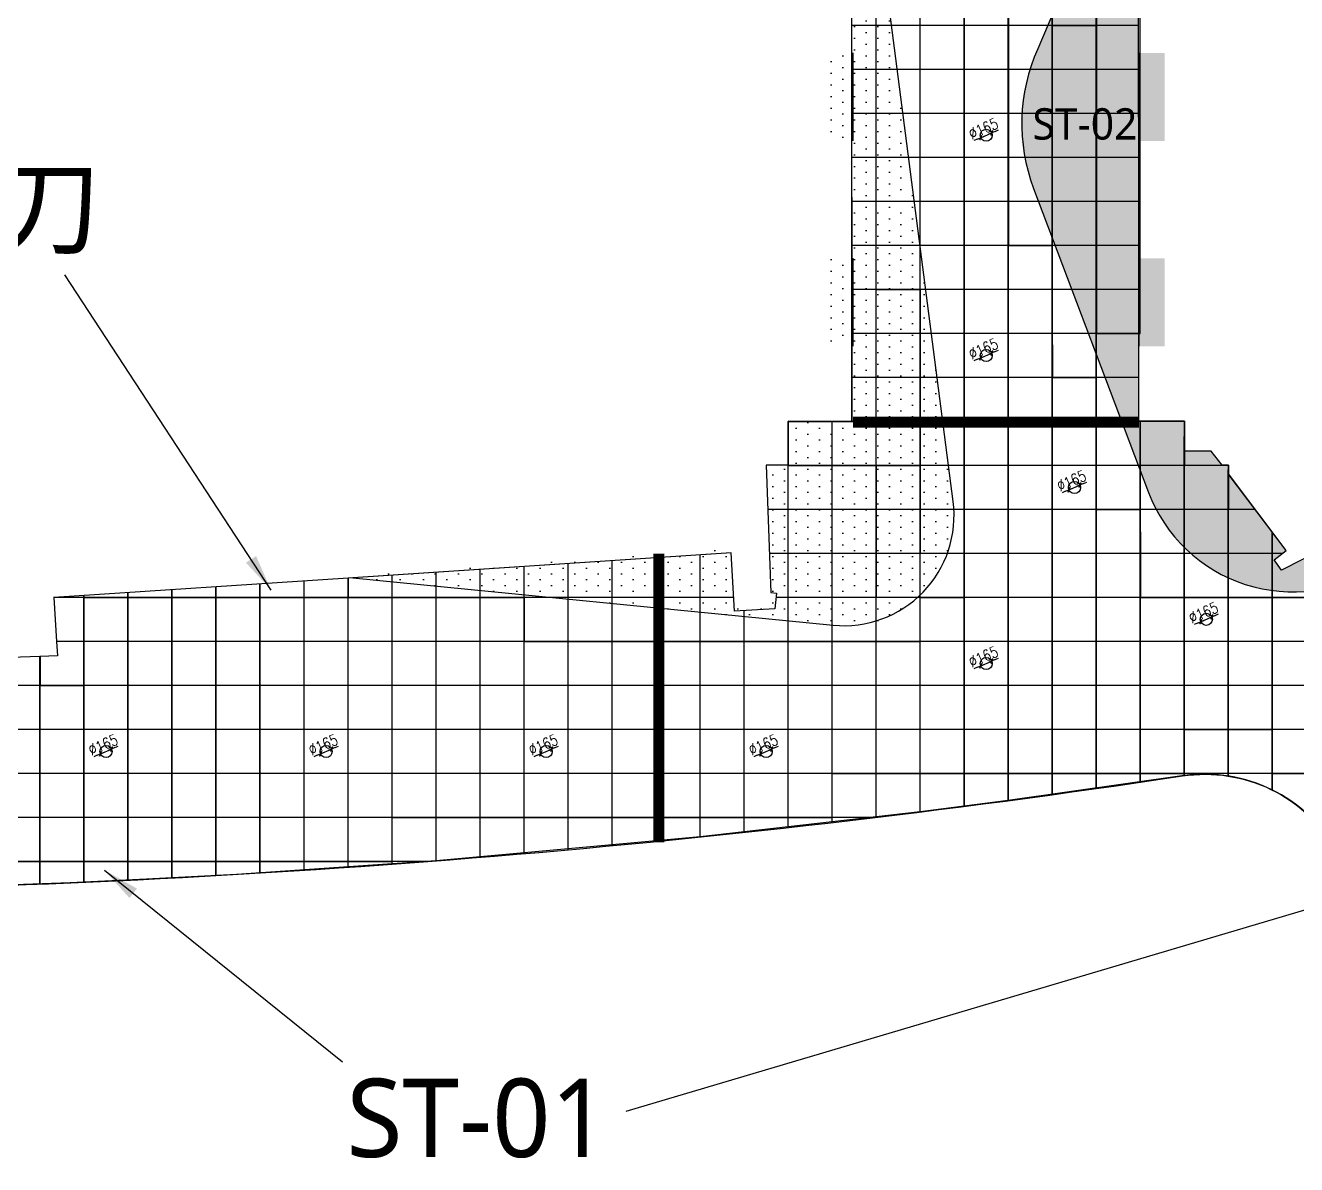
# Model space of a CAD drawing. Header units: millimetres. Extents: x -1989 to 265952, y -5690 to 142265.
# Drawn here: x 118452 to 135781, y 24796 to 40329 of the extents above; entities that cross this region are included whole.
import ezdxf
from ezdxf.enums import TextEntityAlignment as Align
from ezdxf.lldxf.tags import DXFTag

# ---------------------------------------------------------------- set-up
doc = ezdxf.new("R2010")
doc.units = ezdxf.units.MM
for name, color, linetype in [('d地面疏散指示开孔165mm', 91, 'Continuous'), ('F-地材填充', 8, 'Continuous'), ('F-地材造型线', 150, 'Continuous'), ('ST-01水刀', 111, 'Continuous'), ('ST-02整砖', 22, 'Continuous'), ('ST-02算量', 222, 'Continuous'), ('ST-12算量', 21, 'Continuous'), ('现场实际间隔柱定位', 6, 'Continuous')]:
    doc.layers.add(name, color=color, linetype=linetype)
doc.layers.add('灯柱定位线', color=141, linetype='Continuous', lineweight=25)
doc.styles.get("Standard").update_dxf_attribs({"font": 'arial.ttf'})
doc.styles.add('YQ_DIM', font='romancs.shx', dxfattribs={"width": 0.8, "bigfont": '@by-01-hztxt.shx'})
doc.styles.add('黑体', font='Microsoft YaHei.ttf')
tags = doc.linetypes.add('EXP JT_LINE', pattern='A,0.5,-0.2,["EXP JT",Standard,S=0.12,R=0,X=-0.1,Y=-0.05],-0.5', length=1.199999999999999).pattern_tags.tags
tags[6] = DXFTag(74, 10)
doc.dimstyles.new('yq100', dxfattribs={"dimscale": 50, "dimtxt": 3, "dimasz": 1, "dimexe": 1.5, "dimexo": 3, "dimgap": 0.5, "dimtad": 1, "dimdec": 0, "dimrnd": 5, "dimdsep": 46, "dimtxsty": 'YQ_DIM', "dimblk": 'YQTICK', "dimcen": 0, "dimclrd": 256, "dimclre": 256, "dimclrt": 7, "dimadec": 1, "dimazin": 2, "dimtfac": 1, "dimtdec": 0, "dimtix": 1, "dimtmove": 2, "dimatfit": 2, "dimfxl": 1, "dimtolj": 1, "dimtzin": 0, "dimarcsym": 0})
doc.dimstyles.new('yq50', dxfattribs={"dimscale": 50, "dimtxt": 3, "dimasz": 1, "dimexe": 1.5, "dimexo": 3, "dimgap": 0.5, "dimtad": 1, "dimdec": 0, "dimdsep": 46, "dimtxsty": 'YQ_DIM', "dimblk": 'YQTICK', "dimcen": 0, "dimclrd": 256, "dimclre": 256, "dimclrt": 7, "dimadec": 1, "dimazin": 2, "dimtfac": 1, "dimtdec": 4, "dimtix": 1, "dimtmove": 2, "dimatfit": 2, "dimfxl": 1, "dimtolj": 1, "dimtzin": 0, "dimarcsym": 0})

# ---------------------------------------------------------------- blocks, each defined once
blk = doc.blocks.new('AWERAWE')
at = {"layer": 'F-地材填充', "color": 8, "linetype": 'Continuous'}
for p, q in [((35132.72795788613, 413724.097061814), (35132.72795788613, 427338.1402856038)), ((35732.72795788613, 413800.1284860652), (35732.72795788613, 427338.8488249181)), ((36332.72795788613, 413878.7461939087), (36332.72795788613, 427339.5573642321)), ((36932.72795788614, 413959.9545007983), (36932.72795788614, 427340.2659035464)), ((36934.72795788613, 413957.9545007982), (36934.72795788613, 427338.2659035464)), ((37532.72795788614, 414043.7578744765), (37532.72795788614, 427340.9744428605)), ((37534.72795788614, 414041.7578744766), (37534.72795788614, 427338.9744428604)), ((34532.72795788614, 413650.6477567798), (34532.72795788614, 427337.4317462898)), ((34534.72795788614, 413648.6477567798), (34534.72795788614, 427335.4317462898)), ((35134.72795788614, 413722.097061814), (35134.72795788614, 427336.1402856038)), ((35734.72795788613, 413798.1284860651), (35734.72795788613, 427336.8488249181)), ((36334.72795788613, 413876.7461939087), (36334.72795788613, 427337.5573642321)), ((38111.02422432447, 424445.8774516658), (34197.99001791532, 424445.8774516658)), ((38109.46341529941, 423847.8774516658), (34195.99001789372, 423847.8774516658)), ((38111.46341529941, 423845.8774516658), (34197.99001789372, 423845.8774516658)), ((38109.90260627434, 423247.8774516658), (34195.99001787212, 423247.8774516658)), ((38111.90260627435, 423245.8774516658), (34197.99001787212, 423245.8774516658)), ((38110.34179724929, 422647.8774516658), (34195.99001785052, 422647.8774516658)), ((38112.34179724928, 422645.8774516658), (34197.99001785052, 422645.8774516658)), ((38110.78098822422, 422047.8774516658), (34195.99001782892, 422047.8774516658)), ((38112.78098822422, 422045.8774516658), (34197.99001782892, 422045.8774516658)), ((38111.22017919916, 421447.8774516658), (34195.99001780732, 421447.8774516658)), ((38113.22017919916, 421445.8774516658), (34197.99001780732, 421445.8774516658)), ((38111.65937017411, 420847.8774516659), (34195.9900177999, 420847.8774516659)), ((38113.65937017411, 420845.8774516659), (34197.9900177999, 420845.8774516659)), ((38112.09856114905, 420247.8774516658), (34195.99001779827, 420247.8774516658)), ((38114.09856114905, 420245.8774516658), (34197.99001779827, 420245.8774516658)), ((38112.53775212399, 419647.8774516658), (34195.99001780051, 419647.8774516658)), ((38114.53775212399, 419645.8774516658), (34197.99001780051, 419645.8774516658)), ((33932.72795788614, 413579.7765564999), (33932.72795788614, 419045.8766214153)), ((33934.72795788614, 413577.7765564998), (33934.72795788614, 419045.8766214153)), ((38113.24618192058, 419047.8774516658), (34195.67642199476, 419047.8774516658)), ((38115.24618192057, 419045.8774516658), (34197.67642199476, 419045.8774516658)), ((38132.72795788614, 414130.1609362336), (38132.72795788614, 419045.8766214153)), ((38134.72795788614, 414128.1609362336), (38134.72795788614, 419045.8766214153)), ((38732.72795788614, 414218.9519188478), (38732.72795788614, 418643.3766315698)), ((38734.72795788614, 414216.9519188478), (38734.72795788614, 418643.3766315698)), ((33332.72795788614, 413511.4795953067), (33332.72795788614, 418449.1088156919)), ((39205.71104733955, 418447.8774516658), (33334.72712455301, 418447.8774516658)), ((39207.71104733955, 418445.8774516659), (33334.72712455301, 418445.8774516659)), ((33334.72795788614, 413509.4795953068), (33334.72795788614, 418449.1088156919)), ((39332.72795788614, 414212.6722643201), (39332.72795788614, 418333.3522287333)), ((39334.72795788614, 414210.6722643201), (39334.72795788614, 418331.3522287333)), ((39697.45016337386, 417847.8774516658), (33054.93356021468, 417847.8774516658)), ((39699.45016337386, 417845.8774516658), (33055.00410247978, 417845.8774516658)), ((39932.72795788614, 414021.4880028299), (39932.72795788614, 417535.1073230246)), ((39934.72795788614, 414019.4880028299), (39934.72795788614, 417533.1073230246)), ((30932.72795788613, 413263.9619769666), (30932.72795788613, 417147.2458990867)), ((30934.72795788613, 413261.9619769666), (30934.72795788613, 417145.2458990867)), ((31532.72795788613, 413321.997699251), (31532.72795788613, 417186.4791083623)), ((31534.72795788613, 413319.997699251), (31534.72795788613, 417184.4791083624)), ((32132.72795788614, 413382.5936650846), (32132.72795788614, 417225.7123176381)), ((32134.72795788614, 413380.5936650847), (32134.72795788614, 417223.7123176381)), ((40067.35316052279, 417247.8774516657), (33076.09623974482, 417247.8774516657)), ((40069.35316052278, 417245.8774516658), (33076.16678200993, 417245.8774516658)), ((27932.72795788614, 413012.0822147845), (27932.72795788614, 416951.0798527084)), ((27934.72795788614, 413010.0822147845), (27934.72795788614, 416949.0798527084)), ((28532.72795788614, 413057.3609250779), (28532.72795788614, 416990.313061984)), ((28534.72795788614, 413055.3609250779), (28534.72795788614, 416988.313061984)), ((29132.72795788614, 413105.1856163885), (29132.72795788614, 417029.5462712597)), ((29134.72795788614, 413103.1856163885), (29134.72795788614, 417027.5462712597)), ((29732.72795788613, 413155.5588583593), (29732.72795788613, 417068.7794805354)), ((29734.72795788614, 413153.5588583594), (29734.72795788614, 417066.7794805353)), ((30332.72795788613, 413208.4833613087), (30332.72795788613, 417108.012689811)), ((30334.72795788613, 413206.4833613088), (30334.72795788613, 417106.012689811)), ((25532.72795788613, 412856.3806766853), (25532.72795788613, 416794.1470156057)), ((25534.72795788613, 412854.3806766853), (25534.72795788613, 416792.1470156056)), ((26132.72795788613, 412891.498369369), (26132.72795788613, 416833.3802248812)), ((26134.72795788613, 412889.4983693689), (26134.72795788613, 416831.3802248813)), ((26732.72795788613, 412929.1531579186), (26732.72795788613, 416872.613434157)), ((26734.72795788613, 412927.1531579186), (26734.72795788613, 416870.613434157)), ((27332.72795788614, 412969.347055845), (27332.72795788614, 416911.8466434325)), ((27334.72795788614, 412967.347055845), (27334.72795788614, 416909.8466434326)), ((32588.99371078547, 416647.8774516658), (23319.2249527854, 416647.8774516658)), ((32590.99371078547, 416645.8774516658), (23321.2249527854, 416645.8774516658)), ((23732.72795788614, 412766.2320994996), (23732.72795788614, 416676.4473877786)), ((23734.72795788614, 412764.2320994996), (23734.72795788614, 416674.4473877786)), ((24332.72795788614, 412793.7492122893), (24332.72795788614, 416715.6805970543)), ((24334.72795788614, 412791.7492122893), (24334.72795788614, 416713.6805970542)), ((24932.72795788613, 412823.7982039408), (24932.72795788613, 416754.9138063299)), ((24934.72795788613, 412821.7982039408), (24934.72795788613, 416752.91380633)), ((48360.10934166355, 416647.8774516658), (33166.85901084528, 416647.8774516658)), ((48362.10934166356, 416645.8774516658), (33168.85901084528, 416645.8774516658)), ((32732.72795788614, 413445.7531552533), (32732.72795788614, 416467.8238596252)), ((32734.72795788614, 413443.7531552534), (32734.72795788614, 416465.8238596252)), ((48020.83055806753, 416047.8774516658), (23358.77696497699, 416047.8774516658)), ((48022.83055806753, 416045.8774516658), (23360.77696497699, 416045.8774516658)), ((23132.72795788614, 412741.2453995268), (23132.72795788614, 415844.6049344525)), ((23134.72795788614, 412739.2453995269), (23134.72795788614, 415842.6049344525)), ((47766.62436168374, 415447.8774516658), (-17049.7851224067, 415447.8774516658)), ((47768.62436168373, 415445.8774516657), (-17047.7851224067, 415445.8774516657)), ((47586.14256898344, 414847.8774516658), (-7861.44245661205, 414847.8774516658)), ((47588.14256898344, 414845.8774516658), (-7859.44245661205, 414845.8774516658)), ((47472.54161439597, 414247.8774516658), (-4242.650197057916, 414247.8774516658)), ((47474.54161439597, 414245.8774516658), (-4240.650197057916, 414245.8774516658)), ((34509.67732212071, 413647.8774516658), (138.3889371379882, 413647.8774516658)), ((34511.67732212071, 413645.8774516658), (140.3889371379882, 413645.8774516658)), ((28409.80677133241, 413047.8774516658), (6137.933688461584, 413047.8774516658)), ((28411.80677133241, 413045.8774516658), (6139.933688461584, 413045.8774516658))]:
    blk.add_line(p, q, dxfattribs=at)
blk = doc.blocks.new('YQTICK')
blk.add_line((-1, 1e-16), (1, 1e-16))
at = {"const_width": 0.4}
blk.add_lwpolyline([(0.5303300858899105, 0.5303300858899106), (-0.5303300858899106, -0.5303300858899105)], dxfattribs=at)
blk = doc.blocks.new('*D306')
at = {"layer": 'DEFPOINTS', "color": 0, "transparency": 16777216}
for p in [(119474.9264775038, 30396.55654911952), (119626.3479545136, 30462.10451857804)]:
    blk.add_point(p, dxfattribs=at)
at = {"layer": 'd地面疏散指示开孔165mm', "lineweight": -2, "transparency": 16777216}
for p, q in [((119672.2332505772, 30481.9675396261), (119718.1185466408, 30501.83056067414)), ((119429.0411814402, 30376.69352807148), (119383.1558853766, 30356.83050702343)), ((119474.9264775038, 30396.55654911952), (119626.3479545136, 30462.10451857804))]:
    blk.add_line(p, q, dxfattribs=at)
at = {"layer": 'd地面疏散指示开孔165mm', "lineweight": -2, "transparency": 16777216, "xscale": 50, "yscale": 50, "zscale": 50}
for p, rotation in [((119626.3479545136, 30462.10451857804), 203.4070254985992), ((119474.9264775038, 30396.55654911952), 23.40702549859918)]:
    blk.add_blockref('YQTICK', p, dxfattribs=dict(at, rotation=rotation))
at = {"layer": 'd地面疏散指示开孔165mm', "color": 7, "transparency": 16777216, "insert": (119510.9111739126, 30521.10112597599), "char_height": 150, "attachment_point": 5, "rotation": 23.407025498599207, "style": 'YQ_DIM'}
blk.add_mtext('\\A1;∅165', dxfattribs=at)
blk = doc.blocks.new('*D307')
at = {"layer": 'DEFPOINTS', "color": 0, "transparency": 16777216}
for p in [(122474.9264775041, 30396.55654911974), (122626.3479545136, 30462.10451857796)]:
    blk.add_point(p, dxfattribs=at)
at = {"layer": 'd地面疏散指示开孔165mm', "lineweight": -2, "transparency": 16777216}
for p, q in [((122672.2332505773, 30481.96753962596), (122718.1185466409, 30501.83056067396)), ((122429.0411814404, 30376.69352807174), (122383.1558853768, 30356.83050702373)), ((122474.9264775041, 30396.55654911974), (122626.3479545136, 30462.10451857796))]:
    blk.add_line(p, q, dxfattribs=at)
at = {"layer": 'd地面疏散指示开孔165mm', "lineweight": -2, "transparency": 16777216, "xscale": 50, "yscale": 50, "zscale": 50}
for p, rotation in [((122626.3479545136, 30462.10451857796), 203.4070254985386), ((122474.9264775041, 30396.55654911974), 23.40702549853859)]:
    blk.add_blockref('YQTICK', p, dxfattribs=dict(at, rotation=rotation))
at = {"layer": 'd地面疏散指示开孔165mm', "color": 7, "transparency": 16777216, "insert": (122510.9111739128, 30521.10112597611), "char_height": 150, "attachment_point": 5, "rotation": 23.4070254985386, "style": 'YQ_DIM'}
blk.add_mtext('\\A1;∅165', dxfattribs=at)
blk = doc.blocks.new('*D308')
at = {"layer": 'DEFPOINTS', "color": 0, "transparency": 16777216}
for p in [(125474.9264775038, 30396.55654911959), (125626.3479545136, 30462.10451857799)]:
    blk.add_point(p, dxfattribs=at)
at = {"layer": 'd地面疏散指示开孔165mm', "lineweight": -2, "transparency": 16777216}
for p, q in [((125672.2332505773, 30481.96753962601), (125718.1185466409, 30501.83056067403)), ((125429.0411814402, 30376.69352807156), (125383.1558853766, 30356.83050702354)), ((125474.9264775038, 30396.55654911959), (125626.3479545136, 30462.10451857799))]:
    blk.add_line(p, q, dxfattribs=at)
at = {"layer": 'd地面疏散指示开孔165mm', "lineweight": -2, "transparency": 16777216, "xscale": 50, "yscale": 50, "zscale": 50}
for p, rotation in [((125626.3479545136, 30462.10451857799), 203.4070254985632), ((125474.9264775038, 30396.55654911959), 23.40702549856321)]:
    blk.add_blockref('YQTICK', p, dxfattribs=dict(at, rotation=rotation))
at = {"layer": 'd地面疏散指示开孔165mm', "color": 7, "transparency": 16777216, "insert": (125510.9111739127, 30521.10112597602), "char_height": 150, "attachment_point": 5, "rotation": 23.40702549856323, "style": 'YQ_DIM'}
blk.add_mtext('\\A1;∅165', dxfattribs=at)
blk = doc.blocks.new('*D309')
at = {"layer": 'DEFPOINTS', "color": 0, "transparency": 16777216}
for p in [(128474.9264775038, 30396.55654911961), (128626.3479545136, 30462.10451857794)]:
    blk.add_point(p, dxfattribs=at)
at = {"layer": 'd地面疏散指示开孔165mm', "lineweight": -2, "transparency": 16777216}
for p, q in [((128672.2332505773, 30481.96753962594), (128718.1185466409, 30501.83056067393)), ((128429.0411814401, 30376.69352807163), (128383.1558853765, 30356.83050702364)), ((128474.9264775038, 30396.55654911961), (128626.3479545136, 30462.10451857794))]:
    blk.add_line(p, q, dxfattribs=at)
at = {"layer": 'd地面疏散指示开孔165mm', "lineweight": -2, "transparency": 16777216, "xscale": 50, "yscale": 50, "zscale": 50}
for p, rotation in [((128626.3479545136, 30462.10451857794), 203.4070254985269), ((128474.9264775038, 30396.55654911961), 23.40702549852692)]:
    blk.add_blockref('YQTICK', p, dxfattribs=dict(at, rotation=rotation))
at = {"layer": 'd地面疏散指示开孔165mm', "color": 7, "transparency": 16777216, "insert": (128510.9111739127, 30521.10112597604), "char_height": 150, "attachment_point": 5, "rotation": 23.40702549852689, "style": 'YQ_DIM'}
blk.add_mtext('\\A1;∅165', dxfattribs=at)
blk = doc.blocks.new('*D310')
at = {"layer": 'DEFPOINTS', "color": 0, "transparency": 16777216}
for p in [(131474.9264775036, 31596.55654911935), (131626.3479545136, 31662.10451857813)]:
    blk.add_point(p, dxfattribs=at)
at = {"layer": 'd地面疏散指示开孔165mm', "lineweight": -2, "transparency": 16777216}
for p, q in [((131429.04118144, 31576.69352807124), (131383.1558853765, 31556.83050702313)), ((131474.9264775036, 31596.55654911935), (131626.3479545136, 31662.10451857813)), ((131672.2332505771, 31681.96753962624), (131718.1185466407, 31701.83056067434))]:
    blk.add_line(p, q, dxfattribs=at)
at = {"layer": 'd地面疏散指示开孔165mm', "lineweight": -2, "transparency": 16777216, "xscale": 50, "yscale": 50, "zscale": 50}
for p, rotation in [((131626.3479545136, 31662.10451857813), 203.4070254986669), ((131474.9264775036, 31596.55654911935), 23.40702549866696)]:
    blk.add_blockref('YQTICK', p, dxfattribs=dict(at, rotation=rotation))
at = {"layer": 'd地面疏散指示开孔165mm', "color": 7, "transparency": 16777216, "insert": (131510.9111739124, 31721.1011259759), "char_height": 150, "attachment_point": 5, "rotation": 23.407025498666947, "style": 'YQ_DIM'}
blk.add_mtext('\\A1;∅165', dxfattribs=at)
blk = doc.blocks.new('*D311')
at = {"layer": 'DEFPOINTS', "color": 0, "transparency": 16777216}
for p in [(132676.9264775036, 33996.5565491194), (132828.3479545136, 34062.10451857807)]:
    blk.add_point(p, dxfattribs=at)
at = {"layer": 'd地面疏散指示开孔165mm', "lineweight": -2, "transparency": 16777216}
for p, q in [((132631.04118144, 33976.69352807134), (132585.1558853764, 33956.83050702328)), ((132676.9264775036, 33996.5565491194), (132828.3479545136, 34062.10451857807)), ((132874.2332505772, 34081.96753962613), (132920.1185466408, 34101.8305606742))]:
    blk.add_line(p, q, dxfattribs=at)
at = {"layer": 'd地面疏散指示开孔165mm', "lineweight": -2, "transparency": 16777216, "xscale": 50, "yscale": 50, "zscale": 50}
for p, rotation in [((132676.9264775036, 33996.5565491194), 23.40702549861717), ((132828.3479545136, 34062.10451857807), 203.4070254986171)]:
    blk.add_blockref('YQTICK', p, dxfattribs=dict(at, rotation=rotation))
at = {"layer": 'd地面疏散指示开孔165mm', "color": 7, "transparency": 16777216, "insert": (132712.9111739125, 34121.10112597593), "char_height": 150, "attachment_point": 5, "rotation": 23.407025498617177, "style": 'YQ_DIM'}
blk.add_mtext('\\A1;∅165', dxfattribs=at)
blk = doc.blocks.new('*D312')
at = {"layer": 'DEFPOINTS', "color": 0, "transparency": 16777216}
for p in [(131474.9264775037, 35796.55654911943), (131626.3479545136, 35862.10451857807)]:
    blk.add_point(p, dxfattribs=at)
at = {"layer": 'd地面疏散指示开孔165mm', "lineweight": -2, "transparency": 16777216}
for p, q in [((131672.2332505771, 35881.96753962613), (131718.1185466408, 35901.83056067419)), ((131429.0411814401, 35776.69352807137), (131383.1558853765, 35756.83050702329)), ((131474.9264775037, 35796.55654911943), (131626.3479545136, 35862.10451857807))]:
    blk.add_line(p, q, dxfattribs=at)
at = {"layer": 'd地面疏散指示开孔165mm', "lineweight": -2, "transparency": 16777216, "xscale": 50, "yscale": 50, "zscale": 50}
for p, rotation in [((131626.3479545136, 35862.10451857807), 203.4070254986223), ((131474.9264775037, 35796.55654911943), 23.40702549862228)]:
    blk.add_blockref('YQTICK', p, dxfattribs=dict(at, rotation=rotation))
at = {"layer": 'd地面疏散指示开孔165mm', "color": 7, "transparency": 16777216, "insert": (131510.9111739125, 35921.10112597595), "char_height": 150, "attachment_point": 5, "rotation": 23.407025498622264, "style": 'YQ_DIM'}
blk.add_mtext('\\A1;∅165', dxfattribs=at)
blk = doc.blocks.new('*D313')
at = {"layer": 'DEFPOINTS', "color": 0, "transparency": 16777216}
for p in [(131626.3479545136, 38864.10451857808), (131474.9264775035, 38798.55654911935)]:
    blk.add_point(p, dxfattribs=at)
at = {"layer": 'd地面疏散指示开孔165mm', "lineweight": -2, "transparency": 16777216}
for p, q in [((131474.9264775035, 38798.55654911935), (131626.3479545136, 38864.10451857808)), ((131672.2332505771, 38883.96753962615), (131718.1185466408, 38903.83056067422)), ((131429.0411814399, 38778.69352807128), (131383.1558853763, 38758.8305070232))]:
    blk.add_line(p, q, dxfattribs=at)
at = {"layer": 'd地面疏散指示开孔165mm', "lineweight": -2, "transparency": 16777216, "xscale": 50, "yscale": 50, "zscale": 50}
for p, rotation in [((131474.9264775035, 38798.55654911935), 23.40702549863003), ((131626.3479545136, 38864.10451857808), 203.40702549863)]:
    blk.add_blockref('YQTICK', p, dxfattribs=dict(at, rotation=rotation))
at = {"layer": 'd地面疏散指示开孔165mm', "color": 7, "transparency": 16777216, "insert": (131510.9111739124, 38923.10112597592), "char_height": 150, "attachment_point": 5, "rotation": 23.40702549863, "style": 'YQ_DIM'}
blk.add_mtext('\\A1;∅165', dxfattribs=at)
blk = doc.blocks.new('*D316')
at = {"layer": 'DEFPOINTS', "color": 0, "transparency": 16777216}
for p in [(134626.3479545136, 32264.10451857806), (134474.9264775035, 32198.55654911937)]:
    blk.add_point(p, dxfattribs=at)
at = {"layer": 'd地面疏散指示开孔165mm', "lineweight": -2, "transparency": 16777216}
for p, q in [((134474.9264775035, 32198.55654911937), (134626.3479545136, 32264.10451857806)), ((134672.2332505772, 32283.96753962611), (134718.1185466408, 32303.83056067417)), ((134429.0411814399, 32178.69352807132), (134383.1558853763, 32158.83050702326))]:
    blk.add_line(p, q, dxfattribs=at)
at = {"layer": 'd地面疏散指示开孔165mm', "lineweight": -2, "transparency": 16777216, "xscale": 50, "yscale": 50, "zscale": 50}
for p, rotation in [((134474.9264775035, 32198.55654911937), 23.40702549860749), ((134626.3479545136, 32264.10451857806), 203.4070254986075)]:
    blk.add_blockref('YQTICK', p, dxfattribs=dict(at, rotation=rotation))
at = {"layer": 'd地面疏散指示开孔165mm', "color": 7, "transparency": 16777216, "insert": (134510.9111739124, 32323.10112597593), "char_height": 150, "attachment_point": 5, "rotation": 23.407025498607503, "style": 'YQ_DIM'}
blk.add_mtext('\\A1;∅165', dxfattribs=at)

msp = doc.modelspace()

# ---------------------------------------------------------------- hatches: boundary and pattern name
at = {"layer": 'F-地材填充'}
h = msp.add_hatch(dxfattribs=at)
h.set_pattern_fill('DOTS', color=8, scale=100, angle=90)
h.set_pattern_definition([(90, (172774.3431135126, 19437.04866558712), (-158.75, 79.37500000000001), [0, -158.75])])
edge = h.paths.add_edge_path()
edge.add_line((122884.9048722488, 32833.64841712421), (122884.9048722488, 32799.75117450537))
edge.add_line((122884.9048722488, 32799.75117450537), (129464.0262696237, 32151.5032760379))
edge.add_arc((129611.1106305252, 33644.27458832905), 1500.000000007083, 264.3727488753798, 367.4494803736183)
edge.add_line((131098.4499785047, 33838.75251502803), (129886.9166254865, 43197.38194031725))
edge.add_line((129886.9166254865, 43197.38194031725), (129364.8970356165, 43197.38194031725))
edge.add_line((129364.8970356165, 43197.38194031725), (129364.8988031933, 43407.37990874288))
edge.add_line((129364.8988031933, 43407.37990874288), (127504.8988031937, 43407.37990874311))
edge.add_line((127504.8988031937, 43407.37990874311), (127502.3915574759, 43204.58203645298))
edge.add_line((127502.3915574759, 43204.58203645298), (127415.6442970945, 43203.42845497166))
edge.add_line((127415.6442970945, 43203.42845497166), (127418.1497752362, 41053.23261272561))
edge.add_line((127418.1497752362, 41053.23261272561), (129225.1627646463, 41054.38619420691))
edge.add_line((129225.1627646463, 41054.38619420691), (129225.1627646463, 41104.38619420645))
edge.add_line((129225.1627646463, 41104.38619420645), (129235.1650049539, 41104.38619420645))
edge.add_line((129235.1650049539, 41104.38619420645), (129734.8992759238, 41104.38619418608))
edge.add_line((129734.8992759238, 41104.38619418608), (129734.8992759265, 39954.38671290994))
edge.add_line((129734.8992759265, 39954.38671290994), (129384.9094124093, 39954.04572431094))
edge.add_line((129384.9094124093, 39954.04572431094), (129384.9094124093, 38754.38671290994))
edge.add_line((129384.9094124093, 38754.38671290994), (129734.8670641593, 38754.38671290994))
edge.add_line((129734.8670641593, 38754.38671290994), (129734.8992759238, 37154.38671295115))
edge.add_line((129734.8992759238, 37154.38671295115), (129384.9027471262, 37154.38671295115))
edge.add_line((129384.9027471262, 37154.38671295115), (129384.8992769084, 35954.38671295115))
edge.add_line((129384.8992769084, 35954.38671295115), (129734.8992759238, 35954.38671295115))
edge.add_line((129734.8992759238, 35954.38671295115), (129734.8965582556, 34898.99948247121))
edge.add_line((129734.8965582556, 34898.99948247121), (128851.6363826755, 34930.55891466959))
edge.add_line((128851.6363826755, 34930.55891466959), (128851.6372160086, 34328.33053384864))
edge.add_line((128851.6372160085, 34328.33053384864), (128550.6367072031, 34331.56189787472))
edge.add_line((128550.6367072033, 34331.56189787472), (128621.7898079277, 32517.00041498142))
edge.add_line((128621.7898079277, 32517.00041498142), (128609.3460369199, 32430.80558494391))
edge.add_arc((128607.366392853, 32431.09020639232), 2.000000000112756, 273.9822431723828, 351.818419961517, ccw=False)
edge.add_line((128607.5052874735, 32429.09503515033), (128111.4474256796, 32394.56426702158))
edge.add_arc((128111.3085523154, 32396.55943974297), 1.999999999866096, 183.9814815893219, 273.98163275140365, ccw=False)
edge.add_line((128109.3133792275, 32396.42057164261), (128053.9615845158, 33192.55215696574))
edge.add_line((128053.9615845158, 33192.55215696574), (122884.9048722488, 32833.35223839179))
edge.add_line((122884.9048722488, 32833.35223839179), (122884.9048722488, 32833.64841712421))
h = msp.add_hatch(dxfattribs=at)
h.set_pattern_fill('DOTS', color=8, scale=100, angle=90)
h.set_pattern_definition([(90, (485915.719726742, 389097.124641923), (-158.75, 79.37500000000001), [0, -158.75])])
edge = h.paths.add_edge_path()
edge.add_arc((135728.4395836488, 34713.90159291475), 2108.799126098769, 204.3285786641646, 300.7657741285092)
edge.add_line((136807.1529053258, 32901.88301578272), (144275.130645777, 37852.38544695414))
edge.add_line((144275.130645777, 37852.38544695414), (144101.1458553303, 38184.19433732695))
edge.add_line((144101.1458553303, 38184.19433732695), (138552.8971461029, 35362.07990673502))
edge.add_line((138552.8971461029, 35362.07990673502), (137441.0851359222, 34724.29866452169))
edge.add_line((137441.0851359222, 34724.29866452169), (137782.7512189307, 34023.25848796682))
edge.add_line((137782.7512189307, 34023.25848796682), (137737.9616145602, 34000.21587366666))
edge.add_line((137737.9616145602, 34000.21587366666), (136903.2435178697, 33558.15112328666))
edge.add_line((136903.2435178697, 33558.15112328666), (136429.8071006589, 33303.82077736492))
edge.add_line((136429.8071006589, 33303.82077736492), (135576.3399056586, 32900.10482538669))
edge.add_line((135576.3399056586, 32900.10482538669), (135526.1445901352, 32972.03875330926))
edge.add_line((135526.1445901352, 32972.03875330926), (135475.9492746118, 33043.97268123183))
edge.add_line((135475.9492746118, 33043.97268123183), (135637.9400978196, 33167.89582457402))
edge.add_line((135637.9400978196, 33167.89582457402), (134851.6372160085, 34213.18120456202))
edge.add_line((134851.6372160085, 34213.18120456202), (134851.6372160085, 34331.12851585137))
edge.add_line((134851.6372160085, 34331.12851585137), (134764.7220840882, 34331.12851585137))
edge.add_arc((130286.2545059503, 31121.45546893671), 5509.870499070059, 35.62879153486522, 38.1606320319296)
edge.add_line((134618.5643884214, 34525.8297137527), (134252.557769, 34525.8297137527))
edge.add_arc((145606.1714200004, 34810.26720767678), 11357.1760409062, 179.3908603875615, 181.4351078165847, ccw=False)
edge.add_arc((134100.8673542567, 433804.1152454394), 398873.1343316621, 269.9330030309018, 270.0213699160488, ccw=False)
edge.add_line((133634.4580446665, 34931.25360413903), (133634.8882677915, 35954.38584477073))
edge.add_line((133634.8882677915, 35954.38584477073), (133984.8856299081, 35954.38619432741))
edge.add_line((133984.8856299081, 35954.38619432741), (133984.8622413712, 37154.38619434767))
edge.add_line((133984.8622413712, 37154.38619434767), (133634.8878700309, 37154.38619434767))
edge.add_line((133634.8878700309, 37154.38619434767), (133634.8869864493, 38754.38671290808))
edge.add_line((133634.8869864493, 38754.38671290808), (133984.8869969099, 38754.38671290808))
edge.add_line((133984.8869969099, 38754.38671290808), (133984.8847461416, 39954.38671290808))
edge.add_line((133984.8847461416, 39954.38671290808), (133634.8869864493, 39954.38671290808))
edge.add_line((133634.8869864493, 39954.38671290808), (133604.955481361, 43192.58372819042))
edge.add_line((133604.955481361, 43192.58372819042), (132252.0620151148, 40009.84187292467))
edge.add_arc((134407.0984423355, 38993.64230908654), 2382.612758337553, 154.7539497679817, 201.8781718292322)
edge.add_line((132196.0855410242, 38105.79913237799), (133806.9062414946, 33845.14192003355))

# ---------------------------------------------------------------- linework, layer by layer
at = {"layer": 'd地面疏散指示开孔165mm'}
for centre in [(131550.6372160086, 38831.33053384876), (131550.6372160086, 35829.33053384876), (132752.6372160086, 34029.33053384876), (134550.6372160086, 32231.33053384876), (131550.6372160086, 31629.33053384876), (119550.6372160086, 30429.33053384876), (122550.6372160086, 30429.33053384876), (125550.6372160086, 30429.33053384876), (128550.6372160086, 30429.33053384876)]:
    msp.add_circle(centre, 82.5, dxfattribs=at)
at = {"layer": 'F-地材造型线'}
for p, q in [((129734.8670641593, 38754.38671290982), (129734.8992759265, 39954.38671290982)), ((133634.8869864493, 38754.38671290808), (133634.8869864493, 39954.38671290808)), ((129734.8992759238, 35954.38671295115), (129734.8992759238, 37154.38671295115)), ((133634.8874159017, 35954.3858447698), (133634.8878700309, 37154.38619434767))]:
    msp.add_line(p, q, dxfattribs=at)
for points in [[(122916.9351613049, 32796.59519571826), (129464.0262696234, 32151.5032760379, 0.4827555055501012), (131098.4499785047, 33838.75251502803), (129884.1091333411, 43218.2185429495), (129391.7808151631, 43213.6260875909), (129391.8344393525, 43427.37990874299), (127394.8962028262, 43427.3799087604), (127394.8962028243, 43227.58203645275), (127394.8970361578, 43227.5820364528), (127394.8970361729, 41054.38619476001), (129714.8992760639, 41054.38619467648), (129717.6469611577, 34930.94750749774), (128851.6367995012, 34928.32970359843), (128845.1963044164, 34328.39967967864), (128550.6367072033, 34331.56189787472), (128611.7683784702, 32598.36914655278), (128692.3644013459, 32585.55107708532), (128667.0434849998, 32373.34456148845), (128119.3697798307, 32340.29528617664), (128072.2555449463, 33135.66913251879), (122916.9351613049, 32796.59519571826)], [(133617.500153301, 43222.0957519392), (132252.067611331, 40009.84135429284, 0.197950650323053), (132196.0911372466, 38105.79861375902), (133762.5259739751, 33962.54301564969, 0.4812843287753121), (136886.2983895311, 32954.29019639656), (144292.6731088229, 37858.90996000337), (144109.7408497696, 38211.19721393878), (137414.1168209341, 34732.82643324466), (137782.8530788027, 34023.06242243291), (135576.3399056586, 32900.10482538669), (135475.9492746118, 33043.97268123183), (135637.9400978196, 33167.89582457402), (134849.6372160086, 34215.80531091613), (134851.6372160085, 34331.12851585515), (134764.7220840854, 34331.12851585515), (134618.5643884214, 34525.8297137527), (134252.5577689998, 34525.8297137527), (134252.5577689998, 34931.23689601899), (133631.884073808, 34931.23689601899), (133625.897791535, 43222.0957519392), (133617.500153301, 43222.0957519392)]]:
    msp.add_lwpolyline(points, format="xyb", dxfattribs=at)
at = {"layer": 'F-地材造型线', "color": 1, "linetype": 'EXP JT_LINE', "ltscale": 1500, "const_width": 150}
for points in [[(129734.8965588432, 34918.04036105439), (133634.8885456823, 34917.27369870819)], [(127084.8960903067, 29192.01562857713), (127084.8960903069, 33125.93544182056)]]:
    msp.add_lwpolyline(points, dxfattribs=at)
at = {"layer": 'ST-01水刀', "color": 111}
msp.add_lwpolyline([(118838.0336864109, 32529.8554802383), (118838.0336864109, 32528.33053384864), (118877.6862230995, 31928.33053384864), (118890.5813364207, 31732.71297701463), (118651.6372160086, 31725.05801663528), (118652.0785116339, 31328.33324941664), (119249.6372160086, 31328.33053384864), (119249.6372160086, 31928.33053384864), (119249.6372160086, 32528.33053384864), (122849.6372160087, 32528.33053384864), (122849.6372160087, 32792.1689482512), (118838.0336864109, 32529.8554802383)], dxfattribs=at)
at = {"layer": 'ST-01水刀'}
msp.add_lwpolyline([(115651.6372160086, 28928.33053384864), (123451.6372160086, 28928.33053384864), (123451.6372160086, 29528.33053384864), (129451.6372160086, 29528.33053384864), (129451.6372160086, 30128.33053384864), (134251.6372160086, 30128.33053384864), (134251.6372160086, 30728.33053384864), (135449.6372160086, 30728.33053384864), (135449.6372160086, 30128.33053384864), (136649.6372160086, 30128.33053384864)], dxfattribs=at)
msp.add_lwpolyline([(136323.7270003701, 29082.72311209076, 0.3043565198205416), (134249.6372160086, 30101.40500103068), (131849.6372160086, 29761.1992760915), (130649.6372160086, 29606.55014399687), (127649.6372160086, 29265.04674726745), (124051.6372160086, 28937.81400726075), (121331.4794272146, 28752.78043691759), (120102.8076034476, 28686.37367115714), (119061.3108055077, 28638.40035465782), (117276.3463254697, 28573.90587623187)], format="xyb", dxfattribs=at)
at = {"layer": 'ST-02整砖', "color": 22}
for points in [[(133051.6372160085, 41528.33053384863), (133051.6372160085, 36130.33053384864), (133647.6475799254, 36130.33053384864), (133647.6475799254, 41528.33053384863)], [(132451.6372160085, 37928.33053384864), (132451.6372160085, 40328.33053384863), (133049.6372160085, 40328.33053384863), (133049.6372160085, 37928.33053384864)], [(130051.6372160085, 34930.33053384864), (130051.6372160085, 36728.33053384864), (130649.6372160085, 36728.33053384864), (130649.6372160085, 34930.33053384864)], [(128851.6367995012, 34330.32970359843), (128851.6367995012, 34928.32970359843), (130649.6372160085, 34928.33053384864), (130649.6372160085, 34330.33053384864)], [(133651.6372160085, 34330.33053384864), (133651.6372160085, 34931.00865752684), (134252.5577689998, 34931.00865752684), (134252.5577689998, 34330.33053384864)], [(128851.6372160085, 32530.33053384864), (128851.6372160085, 34328.33053384864), (130049.6372160085, 34328.33053384864), (130049.6372160085, 32530.33053384864)], [(130649.6372160085, 34328.33053384864), (130649.6372160085, 33130.33053384864), (130051.6372160085, 33130.33053384864), (130051.6372160085, 34328.33053384864)], [(134252.5577689998, 33730.33053384864), (134252.5577689998, 34331.12851585137), (134851.6372160085, 34331.12851585137), (134851.6372160085, 33730.33053384864)]]:
    msp.add_lwpolyline(points, close=True, dxfattribs=at)
at = {"layer": 'ST-02算量', "color": 200}
for points in [[(133625.9001533295, 43222.10567148964), (133051.639577803, 43221.42752783242), (133051.6372160088, 42130.33053384863), (132451.6372160087, 42128.33053384864), (132451.6372160087, 40928.33053384864), (131851.6372160087, 40930.33053384863), (131851.6372160087, 37330.33053384864), (132444.9317895279, 37330.33053384864), (132451.6372160087, 35530.33053384864), (133049.6372160087, 35530.33053384864), (133049.6372160087, 33730.33053384864), (133649.6372160087, 33728.33053384864), (133651.6372160088, 33130.33053384864), (133651.6372160088, 32530.33053384864), (136651.6372160087, 32530.33053384864)], [(137782.8530788027, 34023.06242243291), (135576.3399056586, 32900.10482538669), (135475.9492746118, 33043.97268123183), (135637.9400978196, 33167.89582457402), (134851.6372160085, 34215.80531091613), (134851.6372160085, 34331.12851585137), (134764.7220840882, 34331.12851585137), (134618.5643884214, 34525.8297137527), (134249.3059742071, 34525.8297137527), (134252.5577690001, 34928.33053384864), (133632.0763901604, 34929.16115607109), (133625.897791535, 43224.10566870056)], [(122849.766606806, 32792.1774089449), (122849.6363826755, 32530.33053384864), (125249.6363826755, 32528.33053384864), (125249.1363826755, 31928.33053384864), (130651.6363826755, 31928.33053384864), (130651.6363826755, 32528.33053384864), (131251.6363826755, 32528.33053384864), (131249.6363826755, 37328.33053384864), (130651.6363826755, 37328.08136718199), (130651.6363826755, 41528.33053384863)], [(129714.8984427307, 41056.38619477311), (129714.8992759268, 34930.33053384864), (128851.6363826755, 34931.56189787484), (128851.6363826755, 34331.56189787472), (128550.6367072033, 34331.56189787472), (128611.7683784702, 32598.36914655278), (128692.3644013459, 32585.55107708534), (128667.1629064488, 32373.3517679552), (128119.3697798307, 32340.29528617664), (128072.2555449463, 33135.66913251879), (122849.766606806, 32792.1774089449)]]:
    msp.add_lwpolyline(points, dxfattribs=at)
at = {"layer": 'ST-12算量', "color": 21}
msp.add_lwpolyline([(100545.974560749, 32530.33053384864), (100572.8384750006, 32986.35894968317), (102452.6418366401, 32881.95126709327), (102449.6372160087, 32528.33053384864), (103049.6372160087, 32528.33053384864), (106051.6372160087, 32526.33053384864), (106051.6372160087, 31928.33053384864), (108666.2012857052, 31926.62916487237), (108657.0145146777, 31757.39618624616), (109528.8982991979, 31757.8309029036), (109528.7868680039, 32562.61342092729), (117193.0449771704, 32477.11152782079), (117184.130640143, 31678.04407598954), (118649.6372160085, 31727.05801663528), (118649.6372160087, 31328.33053384864), (116851.6372160087, 31326.33053384864), (116851.6372160087, 30728.33053384864), (105449.6372160087, 30726.33053384864), (105449.6372160087, 31326.33053384864), (103051.6372160088, 31328.33053384864), (103051.6372160088, 31926.33053384864), (101251.6372160088, 31928.33053384864), (101251.6372160088, 32526.33053384864), (100545.974560749, 32530.33053384864)], dxfattribs=at)
at = {"layer": '灯柱定位线', "color": 11}
for points in [[(111855.6026310123, 22703.01521027301, -0.5410158972252966), (111292.1613433836, 23853.3006767791), (113552.0523376535, 27783.55125824912, -0.2845541778614895), (114805.2584304062, 28521.54749030855, 0.0341745150532009), (134222.730011718, 30095.27348977552, -0.308298820992494), (136323.7270003701, 29082.72311209076), (138130.3030396003, 25953.64162440834, -0.56286689263381), (136427.2134220839, 22849.11770599886, -0.0175763258015558)], [(111857.6026310123, 22703.01521027301, -0.5410158972252966), (111294.1613433836, 23853.3006767791), (113554.0523376535, 27783.55125824912, -0.2845541778614895), (114807.2584304062, 28521.54749030855, 0.0341745150532009), (134224.730011718, 30095.27348977552, -0.308298820992494), (136325.7270003701, 29082.72311209076), (138132.3030396003, 25953.64162440834, -0.56286689263381), (136429.2134220839, 22849.11770599886, -0.0175763258015558)]]:
    msp.add_lwpolyline(points, format="xyb", close=True, dxfattribs=at)
at = {"layer": '现场实际间隔柱定位', "const_width": 2}
msp.add_lwpolyline([(133625.897791535, 43109.38619488387), (133631.884073808, 34931.23689601899, -0.00731541405605), (134252.540739255, 34926.22262520975, 3.32550358137e-05), (134249.3059742071, 34525.8297137527), (134618.5643884214, 34525.8297137527, -0.0031639294321525), (134764.7220840882, 34331.12851585137, -0.0031639294321525), (134851.6372160085, 34331.12851585137, -0.0031639294321525), (134849.6372160086, 34215.80531091613, -0.0031639294321525), (134882.2952987077, 34172.4237763733), (135637.9400978196, 33167.89582457402), (135475.9946311463, 33043.90768166664), (135576.3399056586, 32900.10482538669), (137782.8530788027, 34023.06242243291)], format="xyb", dxfattribs=at)
msp.add_lwpolyline([(99658.21408001825, 32303.84170373101), (100530.0859413904, 32198.79690115605), (100572.8384750006, 32986.35894968317), (108699.2267995036, 32535.0046271508), (108657.0145146777, 31757.39618624616), (109528.8982991978, 31757.8309029036), (109528.7868680039, 32562.61342092729), (117193.0499741726, 32477.11147207461), (117184.130640143, 31678.04407598954), (118890.5813364207, 31732.71297701463), (118838.0336864109, 32529.8554802383), (128071.3773839363, 33133.61165623708), (128119.2503583818, 32340.28807970989), (128667.0434849998, 32373.34456148845), (128692.6754489667, 32585.50160777071), (128611.7683784702, 32598.36914655278), (128550.6367072033, 34331.56189787472), (128851.6372160085, 34328.33053384864), (128851.6363826755, 34930.55891466959), (129714.8992758431, 34930.94627456731), (129714.8992759203, 35953.18671352087), (129714.8992759235, 37154.38671295115), (129714.8992760666, 41056.38619477266)], dxfattribs=at)

# ---------------------------------------------------------------- block references
at = {"layer": 'ST-01水刀'}
msp.add_blockref('AWERAWE', (95516.90925812247, -384117.5469178173), dxfattribs=at)

# ---------------------------------------------------------------- texts
at = {"color": 241, "ltscale": 5000, "style": '黑体'}
msp.add_text('ST-02', height=427.6079344494041, dxfattribs=at).set_placement((132896.2304614795, 38986.48032520988), align=Align.MIDDLE)
at = {"color": 122, "ltscale": 5000, "style": '黑体'}
for s, p in [('ST-01水刀', (116234.4901757722, 37868.11651573205)), ('ST-01', (124617.5032789637, 25434.13127663618))]:
    msp.add_text(s, height=1069.01983612351, dxfattribs=at).set_placement(p, align=Align.MIDDLE)

# ---------------------------------------------------------------- dimensions: what is measured, and where the dimension line sits
at = {"layer": 'd地面疏散指示开孔165mm'}
for p1, p2, picture, middle in [((131474.9264775035, 38798.55654911935), (131626.3479545136, 38864.10451857808), '*D313', (131510.9111739124, 38923.10112597592)), ((131474.9264775037, 35796.55654911943), (131626.3479545136, 35862.10451857807), '*D312', (131510.9111739125, 35921.10112597595)), ((132676.9264775036, 33996.5565491194), (132828.3479545136, 34062.10451857807), '*D311', (132712.9111739125, 34121.10112597593)), ((134474.9264775035, 32198.55654911937), (134626.3479545136, 32264.10451857806), '*D316', (134510.9111739124, 32323.10112597593)), ((131474.9264775036, 31596.55654911935), (131626.3479545136, 31662.10451857813), '*D310', (131510.9111739124, 31721.1011259759)), ((119474.9264775038, 30396.55654911952), (119626.3479545136, 30462.10451857804), '*D306', (119510.9111739126, 30521.10112597599)), ((122474.9264775041, 30396.55654911974), (122626.3479545136, 30462.10451857796), '*D307', (122510.9111739128, 30521.10112597611)), ((125474.9264775038, 30396.55654911959), (125626.3479545136, 30462.10451857799), '*D308', (125510.9111739127, 30521.10112597602)), ((128474.9264775038, 30396.55654911961), (128626.3479545136, 30462.10451857794), '*D309', (128510.9111739127, 30521.10112597604))]:
    dim = msp.add_diameter_dim_2p(p1=p1, p2=p2, dimstyle='yq50', override={"dimzin": 0}, dxfattribs=at)
    dim.commit()
    dim.dimension.update_dxf_attribs({"geometry": picture, "text_midpoint": middle})

# ---------------------------------------------------------------- leaders
at = {"layer": 'ST-12算量', "color": 122}
for points in [[(121801.2383295464, 32630.30954074642), (118987.1859594008, 36928.31988751437)], [(119531.7514841672, 28809.00622678516), (122775.1423029809, 26198.21886348227)], [(119531.7514841672, 28809.00622678516), (122775.1423029809, 26198.21886348227)], [(136963.0961116877, 28583.50339761601), (126636.8792580021, 25519.16101656799)]]:
    msp.add_leader(points, dimstyle='yq100', override={"dimasz": 10, "dimtad": 0, "dimzin": 0, "dimfxl": 6, "dimfxlon": 1}, dxfattribs=at)

doc.saveas('drawing.dxf')
